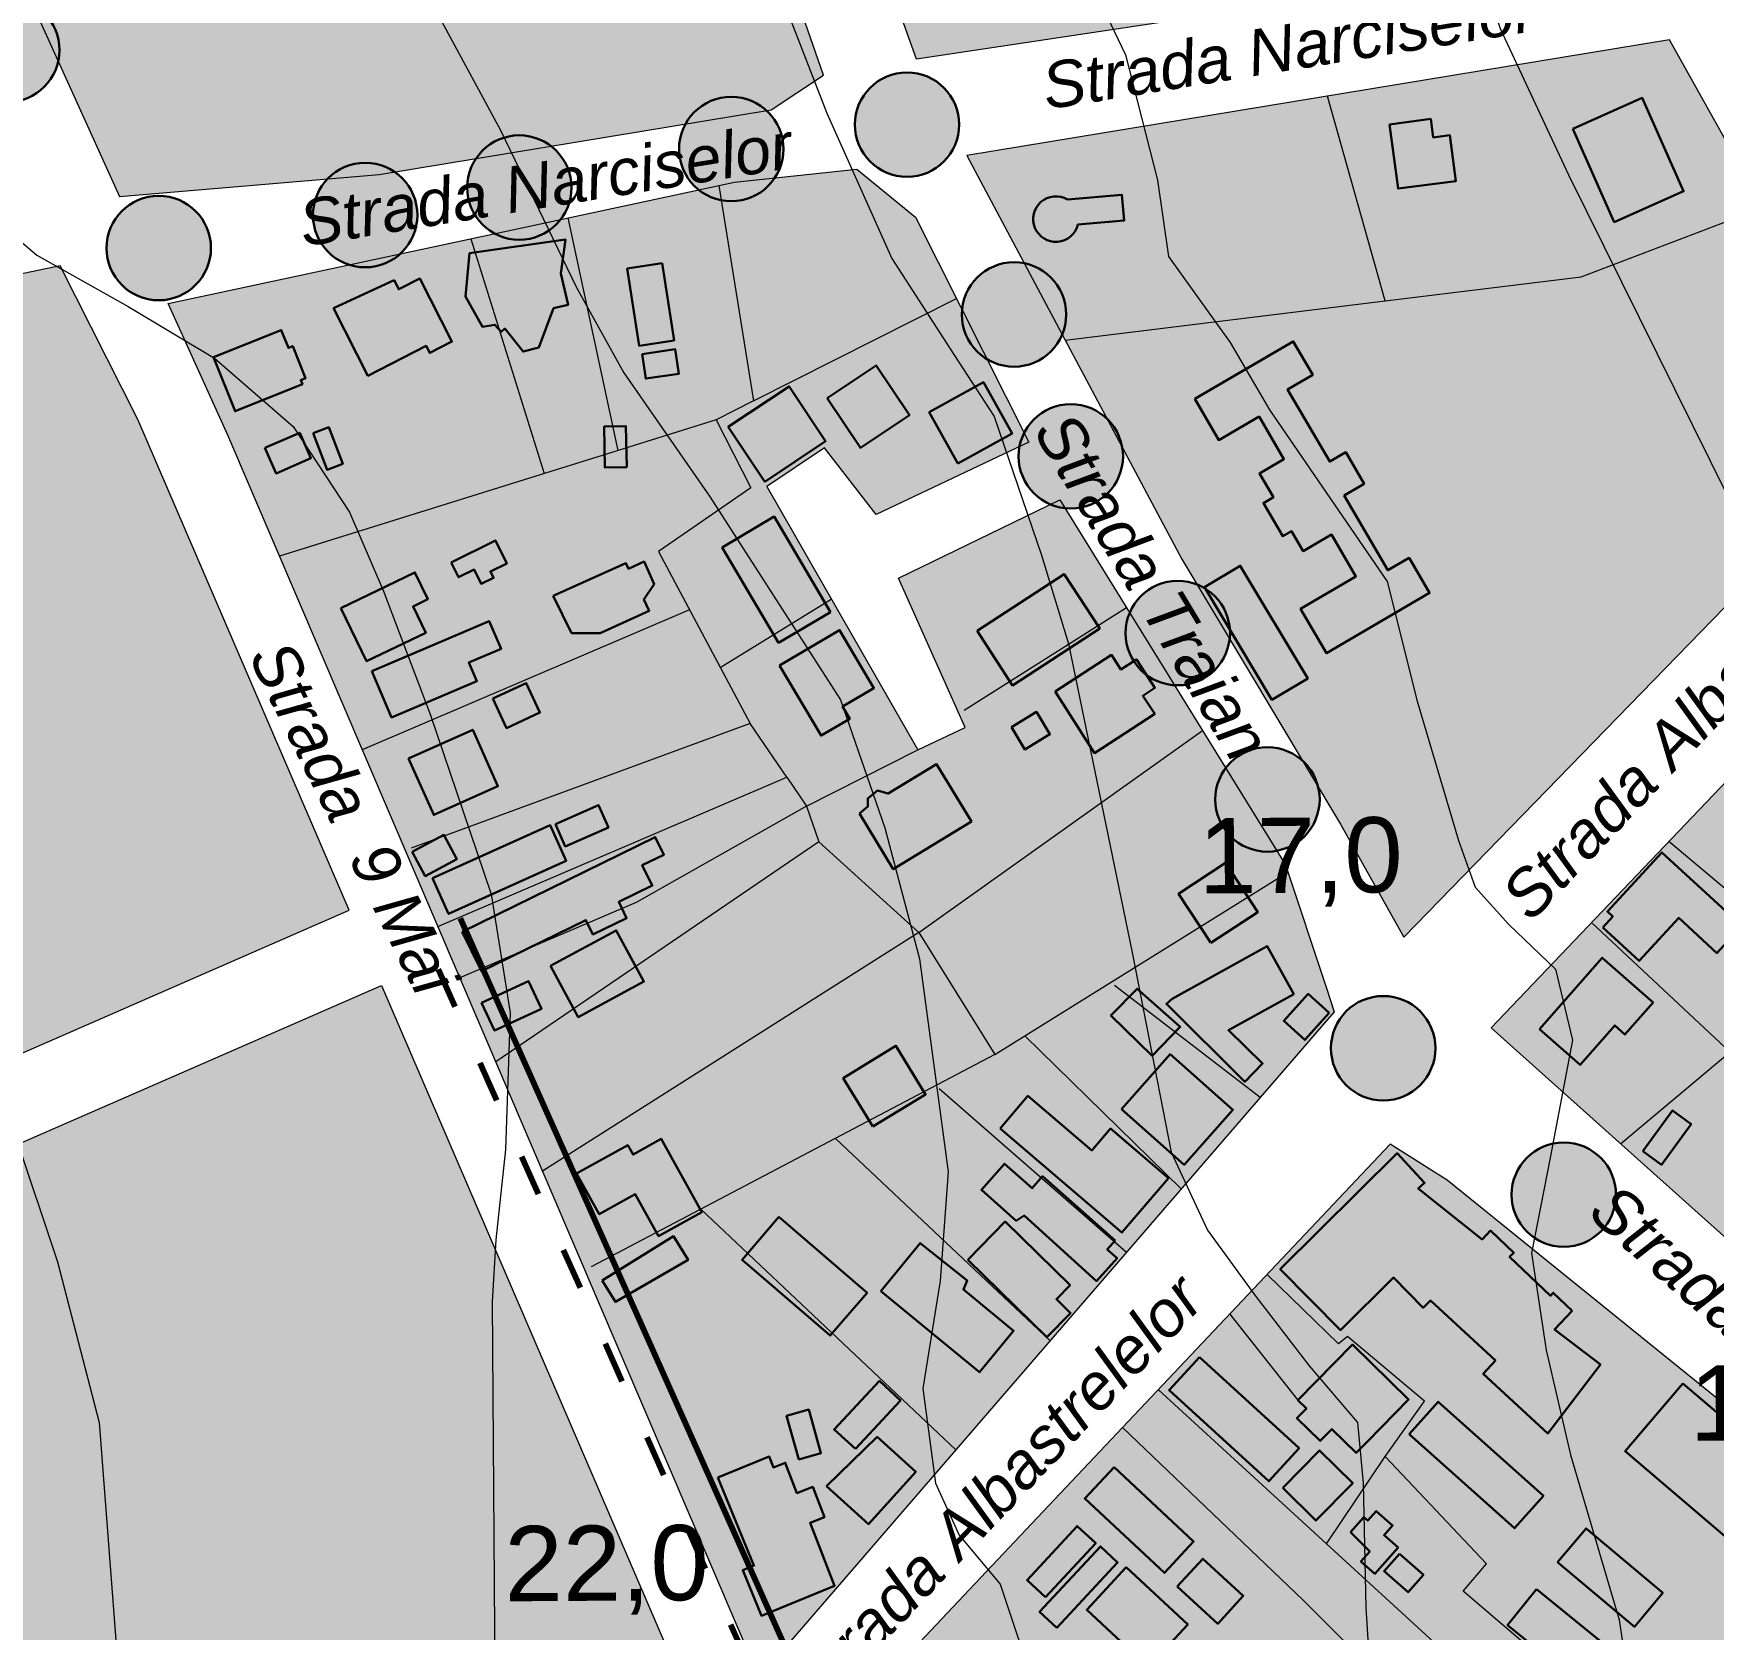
# Model space of a CAD drawing. Header units: metres. Extents: x 783184 to 1587399, y 282652 to 580595.
# Drawn here: x 788431.4 to 788677.1, y 289662.8 to 289896.3 of the extents above; entities that cross this region are included whole.
import ezdxf

# ---------------------------------------------------------------- set-up
doc = ezdxf.new("R2010")
doc.units = ezdxf.units.M
doc.header["$LTSCALE"] = 0.5
doc.linetypes.add('ACAD_ISO03W100', pattern=[30, 12, -18])
doc.layers.get('0').update_dxf_attribs({"linetype": 'CONTINUOUS'})
for name, color, linetype in [('cladiri', 18, 'CONTINUOUS'), ('curbe  de nivelI', 7, 'CONTINUOUS'), ('denumire strazi', 3, 'CONTINUOUS'), ('institutii publice servicii', 20, 'CONTINUOUS'), ('locuinte P+3 P+4', 7, 'CONTINUOUS'), ('locuinte si functiuni complementare', 51, 'CONTINUOUS'), ('strazi', 7, 'CONTINUOUS'), ('UTR-uri', 7, 'CONTINUOUS')]:
    doc.layers.add(name, color=color, linetype=linetype)
doc.layers.add('cote de nivel', color=1, linetype='CONTINUOUS', lineweight=211)
doc.layers.add('Limite proprietati', color=7, linetype='CONTINUOUS', lineweight=5)
doc.styles.add('arial', font='arial.ttf')
doc.styles.add('ARIAL_ITALIC', font='ariali.ttf')

msp = doc.modelspace()

# ---------------------------------------------------------------- hatches: boundary and pattern name
at = {"lineweight": 80}
for points in [[(788435.15737, 289893.89336, 1), (788419.8779, 289893.89336, 1)], [(788566.78761, 289882.97675, 1), (788551.50815, 289882.97675, 1)], [(788541.07252, 289879.40515, 1), (788525.79306, 289879.40515, 1)], [(788510.06315, 289873.77084, 1), (788494.78369, 289873.77084, 1)], [(788487.51086, 289869.74632, 1), (788472.2314, 289869.74632, 1)], [(788457.30695, 289864.91691, 1), (788442.02749, 289864.91691, 1)], [(788582.4429, 289855.19915, 1), (788567.16344, 289855.19915, 1)], [(788590.74981, 289834.44577, 1), (788575.47035, 289834.44577, 1)], [(788606.4051, 289808.58389, 1), (788591.12563, 289808.58389, 1)], [(788619.52564, 289784.2463, 1), (788604.24618, 289784.2463, 1)], [(788636.45894, 289747.84808, 1), (788621.17947, 289747.84808, 1)], [(788662.87974, 289726.4225, 1), (788647.60028, 289726.4225, 1)]]:
    msp.add_hatch(color=1, dxfattribs=at).paths.add_polyline_path(points)
at = {"layer": 'cladiri', "lineweight": 30}
h = msp.add_hatch(color=256, dxfattribs=at)
h.paths.add_polyline_path([(788666.71321, 289886.87897), (788656.55398, 289882.36782), (788662.61279, 289868.72325), (788672.77202, 289873.23441)])
h.paths.add_polyline_path([(788691.20894, 289853.33657), (788683.0183, 289849.52021), (788688.69077, 289837.346), (788677.38471, 289826.2182), (788682.50457, 289821.01632), (788698.71876, 289837.21904)])
h.paths.add_polyline_path([(788635.59806, 289814.45557), (788632.60379, 289819.57834), (788629.51549, 289817.77323), (788623.1089, 289828.73402), (788626.02454, 289830.43821), (788623.33159, 289835.04548), (788620.99436, 289833.67937), (788614.82541, 289844.23359), (788618.50941, 289846.38689), (788615.66021, 289851.26147), (788601.25618, 289842.84231), (788604.76941, 289836.83166), (788610.65677, 289840.27283), (788614.29804, 289834.04312), (788610.72011, 289831.95182), (788612.75887, 289828.46377), (788611.28688, 289827.60339), (788614.11706, 289822.76135), (788615.39872, 289823.51048), (788617.11602, 289820.57241), (788621.24989, 289822.98866), (788624.81854, 289816.88319), (788616.72189, 289812.15069), (788620.52445, 289805.64504)])
h.paths.add_polyline_path([(788607.91332, 289818.44194), (788602.6823, 289815.31109), (788612.54519, 289798.83222), (788617.77621, 289801.96308)])
h.paths.add_polyline_path([(788590.92461, 289868.95699), (788590.59396, 289872.72223), (788582.61395, 289872.02145, 3.01635816), (788584.14996, 289868.36206)])
h.paths.add_polyline_path([(788638.58362, 289881.42868), (788636.13634, 289881.10756), (788635.7819, 289883.80877), (788629.76276, 289883.01897), (788630.99751, 289873.60885), (788639.46392, 289874.71976)])
h = msp.add_hatch(color=256, dxfattribs=at)
h.paths.add_polyline_path([(788595.4211, 289800.56634), (788592.70169, 289804.74452), (788590.43069, 289803.26641), (788589.04379, 289805.39728), (788580.83887, 289800.05701), (788586.59293, 289791.02814), (788595.38451, 289796.75024), (788593.65072, 289799.41406)])
h.paths.add_polyline_path([(788587.34108, 289809.24181), (788582.13372, 289817.2275), (788569.3945, 289808.92042), (788574.60187, 289800.93473)])
h.paths.add_polyline_path([(788578.08444, 289797.04151), (788574.41382, 289794.82989), (788576.38137, 289791.56435), (788580.05199, 289793.77597)])
h.paths.add_polyline_path([(788568.5658, 289781.03302), (788563.45717, 289789.42024), (788556.36804, 289785.10227), (788554.81519, 289785.5408), (788553.43113, 289784.39385), (788553.43113, 289783.21313), (788552.18209, 289782.20112), (788557.1272, 289774.06581)])
h.paths.add_polyline_path([(788549.27775, 289809.03559), (788540.50608, 289803.8617), (788546.57117, 289793.57912), (788550.76628, 289796.05357), (788549.71781, 289797.83111), (788554.29437, 289800.53056)])
h.paths.add_polyline_path([(788539.70824, 289825.6231), (788532.10366, 289821.11929), (788540.36759, 289807.16584), (788547.97217, 289811.66965)])
h.paths.add_polyline_path([(788547.24367, 289836.65412), (788541.89202, 289844.68719), (788532.99546, 289838.76027), (788538.34711, 289830.7272)])
h.paths.add_polyline_path([(788554.63176, 289847.74201), (788547.46317, 289842.9408), (788552.33377, 289835.66859), (788559.50236, 289840.4698)])
h.paths.add_polyline_path([(788570.31608, 289845.30804), (788562.40811, 289840.89872), (788566.60154, 289833.37794), (788574.50952, 289837.78726)])
h.paths.add_polyline_path([(788516.61299, 289765.08284), (788507.00339, 289759.87903), (788511.05103, 289752.40446), (788520.66064, 289757.60827)])
h.paths.add_polyline_path([(788503.78226, 289757.67947), (788496.91058, 289754.51428), (788498.78559, 289750.44362), (788505.65727, 289753.60881)])
h.paths.add_polyline_path([(788512.16492, 289766.60175), (788513.19923, 289764.48869), (788518.12515, 289766.89987), (788516.976, 289769.24751), (788521.87374, 289771.6449), (788520.4206, 289774.6136), (788523.57389, 289776.1571), (788522.31279, 289778.73346), (788494.05013, 289764.89921), (788496.87919, 289759.11957)])
h.paths.add_polyline_path([(788509.28853, 289775.27704), (788506.92981, 289780.50001), (788489.71959, 289772.72775), (788492.07832, 289767.50479)])
h.paths.add_polyline_path([(788493.29043, 289775.5268), (788491.40003, 289779.05112), (788486.77169, 289776.56853), (788488.66209, 289773.04421)])
h.paths.add_polyline_path([(788514.01823, 289783.41121), (788507.70494, 289780.62231), (788509.13924, 289777.37544), (788515.45253, 289780.16434)])
h.paths.add_polyline_path([(788499.30436, 289786.17375), (788495.61364, 289794.44237), (788486.21413, 289790.24688), (788489.90485, 289781.97826)])
h.paths.add_polyline_path([(788503.44656, 289801.26791), (788498.55879, 289799.01361), (788500.55193, 289794.6921), (788505.43969, 289796.9464)])
h.paths.add_polyline_path([(788499.75056, 289806.28194), (788498.0339, 289810.3252), (788480.84987, 289803.02933), (788483.72613, 289796.25483), (788496.21683, 289801.55804), (788495.05722, 289804.28928)])
h.paths.add_polyline_path([(788486.87641, 289812.49066), (788489.03902, 289813.53057), (788487.15269, 289817.4534), (788476.32954, 289812.24899), (788480.07199, 289804.46616), (788488.73253, 289808.63066)])
h.paths.add_polyline_path([(788498.94306, 289822.11135), (788492.46967, 289818.92746), (788493.54046, 289816.75036), (788495.82308, 289817.87305), (788496.85417, 289815.77668), (788498.65138, 289816.66062), (788498.18603, 289817.60675), (788500.57959, 289818.78401)])
h.paths.add_polyline_path([(788520.65842, 289813.47633), (788522.17186, 289815.74988), (788520.6905, 289819.03894), (788518.38017, 289817.99838), (788518.01416, 289818.81103), (788507.38722, 289814.02476), (788510.08136, 289808.58478), (788514.27026, 289808.58478), (788521.40682, 289811.83105)])
h.paths.add_polyline_path([(788518.02824, 289838.87002), (788514.8443, 289838.81101), (788514.95583, 289832.79222), (788518.13977, 289832.85122)])
h.paths.add_polyline_path([(788525.24392, 289850.1154), (788520.40411, 289849.40545), (788520.93051, 289845.81695), (788525.77032, 289846.5269)])
h.paths.add_polyline_path([(788523.33332, 289862.69963), (788518.21131, 289861.91612), (788519.93855, 289850.62473), (788525.06056, 289851.40825)])
h.paths.add_polyline_path([(788509.20603, 289866.1601), (788495.11674, 289864.14873), (788494.52761, 289857.82033), (788497.0313, 289853.40516), (788498.84769, 289853.69951), (788499.78045, 289852.6693), (788500.29942, 289853.13918), (788502.97138, 289849.77491), (788505.27868, 289850.36361), (788507.43875, 289856.10331), (788509.54965, 289856.5939), (788508.48505, 289861.17465)])
h.paths.add_polyline_path([(788487.84599, 289860.45732), (788484.78011, 289858.89102), (788484.10949, 289860.20368), (788475.23454, 289856.1058), (788480.27504, 289846.23957), (788488.80214, 289850.59592), (788489.31688, 289849.58837), (788492.55389, 289851.24211)])
h.paths.add_polyline_path([(788474.53771, 289838.69289), (788472.2565, 289837.81907), (788474.29855, 289832.48802), (788476.57976, 289833.36183)])
h.paths.add_polyline_path([(788470.29998, 289837.9073), (788465.20751, 289835.67442), (788466.83992, 289831.95143), (788471.93238, 289834.18431)])
h.paths.add_polyline_path([(788471.1594, 289845.89481), (788469.28392, 289850.56492), (788468.64448, 289850.30812), (788467.59537, 289852.92049), (788457.66888, 289848.93409), (788460.83865, 289841.04111), (788470.69628, 289844.99986), (788470.4511, 289845.61037)])
h = msp.add_hatch(color=256, dxfattribs=at)
h.paths.add_polyline_path([(788737.97894, 289697.36797), (788726.75493, 289706.82632), (788715.76226, 289693.78157), (788720.77157, 289689.56028), (788722.29257, 289691.36522), (788726.04101, 289688.20645), (788729.8244, 289692.69612), (788732.29067, 289690.61783)])
h.paths.add_polyline_path([(788714.4517, 289705.26397), (788710.22298, 289708.80944), (788704.0566, 289701.45475), (788711.091, 289695.55692), (788715.47016, 289700.77998), (788712.66448, 289703.13234)])
h.paths.add_polyline_path([(788698.85085, 289707.95364), (788694.3061, 289712.02253), (788692.22858, 289709.70204), (788696.77332, 289705.63315)])
h.paths.add_polyline_path([(788698.7301, 289743.12951), (788691.53555, 289749.63093), (788679.5256, 289736.34058), (788686.72014, 289729.83916)])
h.paths.add_polyline_path([(788673.87508, 289736.7618), (788671.14289, 289738.757), (788666.79022, 289732.79655), (788669.52241, 289730.80135)])
h.paths.add_polyline_path([(788668.31074, 289754.54455), (788660.86337, 289761.08259), (788651.68637, 289750.62924), (788657.6251, 289745.41562), (788662.68653, 289751.181), (788664.19516, 289749.85657)])
h.paths.add_polyline_path([(788669.59935, 289776.50034), (788661.62898, 289767.8426), (788662.40566, 289767.12759), (788660.92963, 289765.52427), (788666.26509, 289760.61241), (788672.06343, 289766.9108), (788677.63788, 289761.77891), (788681.28594, 289765.74158)])
h.paths.add_polyline_path([(788685.14456, 289792.60785), (788677.31433, 289784.40373), (788690.91387, 289771.42397), (788698.7441, 289779.62809)])
h.paths.add_polyline_path([(788697.57955, 289800.16997), (788694.40646, 289802.73111), (788691.43067, 289799.04428), (788694.60375, 289796.48315)])
h.paths.add_polyline_path([(788704.72213, 289788.34348), (788703.03408, 289786.61405), (788706.53274, 289783.19911), (788708.22079, 289784.92853)])
h.paths.add_polyline_path([(788716.1226, 289794.69571), (788713.67255, 289796.8174), (788708.23199, 289790.53484), (788710.68204, 289788.41314)])
h.paths.add_polyline_path([(788725.82353, 289807.17214), (788712.15579, 289819.46447), (788702.42602, 289808.64601), (788716.09377, 289796.35369)])
h.paths.add_polyline_path([(788702.60822, 289763.22109), (788697.51934, 289757.84789), (788701.90351, 289753.6957), (788706.99239, 289759.06891)])
h.paths.add_polyline_path([(788709.68603, 289761.9467), (788708.04066, 289760.07385), (788709.92963, 289758.41433), (788711.57499, 289760.28718)])
h.paths.add_polyline_path([(788724.45093, 289755.05226), (788718.93289, 289760.17657), (788706.80039, 289747.11185), (788712.31844, 289741.98754)])
h.paths.add_polyline_path([(788754.45951, 289788.23421), (788749.50851, 289792.83194), (788719.76972, 289761.01276), (788724.82276, 289756.32027)])
h.paths.add_polyline_path([(788751.87655, 289744.67373), (788749.23743, 289746.75868), (788762.97162, 289764.14337), (788767.44854, 289760.60653), (788766.22718, 289759.06054), (788774.47942, 289752.54113), (788770.7221, 289747.78513), (788779.97022, 289740.47898), (788791.69963, 289755.32602), (788778.38215, 289765.84705), (788779.02154, 289766.65639), (788774.91702, 289769.89904), (788775.93265, 289771.18462), (788761.68409, 289782.44122), (788750.72084, 289768.56398), (788750.02999, 289769.10977), (788746.70142, 289764.89648), (788748.13971, 289763.76021), (788740.71484, 289754.36183), (788739.82699, 289755.06324), (788737.32877, 289751.901), (788739.13676, 289750.47266), (788732.97047, 289742.6674), (788743.63531, 289734.242)])
h = msp.add_hatch(color=256, dxfattribs=at)
h.paths.add_polyline_path([(788544.96971, 289678.41749), (788547.06793, 289679.231), (788545.35206, 289683.65664), (788543.05186, 289682.76483), (788541.33305, 289687.19806), (788539.59005, 289686.52228), (788538.96832, 289688.12587), (788531.4657, 289685.04462), (788536.75863, 289672.15672), (788535.10492, 289671.47756), (788537.84265, 289664.81138), (788548.5414, 289669.20525)])
h.paths.add_polyline_path([(788560.43216, 289685.8868), (788554.782, 289690.98525), (788547.35526, 289683.78604), (788553.5183, 289678.22479)])
h.paths.add_polyline_path([(788544.7705, 289694.99017), (788541.52666, 289694.08428), (788543.31583, 289687.67757), (788546.55967, 289688.58346)])
h.paths.add_polyline_path([(788558.19405, 289696.30051), (788555.11985, 289699.16711), (788548.48004, 289692.04644), (788551.60556, 289689.23487)])
h.paths.add_polyline_path([(788553.30838, 289712.06029), (788540.41143, 289723.16028), (788535.0232, 289716.89976), (788547.92015, 289705.79977)])
h.paths.add_polyline_path([(788567.39111, 289712.56915), (788567.95358, 289713.84447), (788561.08241, 289719.33401), (788555.30786, 289712.31271), (788569.74187, 289700.4417), (788574.74306, 289706.52267)])
h.paths.add_polyline_path([(788573.48726, 289722.47928), (788568.02876, 289716.88925), (788579.62552, 289705.56534), (788583.08109, 289709.10417), (788581.00903, 289711.12748), (788583.01197, 289713.17867)])
h.paths.add_polyline_path([(788578.98887, 289729.10877), (788577.45266, 289727.37125), (788573.41345, 289730.94247), (788570.0311, 289727.11689), (788575.1414, 289722.59866), (788576.30947, 289723.35992), (788586.86953, 289713.79159), (788589.88138, 289717.11562), (788588.43705, 289718.4243), (788589.58837, 289719.73733)])
h.paths.add_polyline_path([(788588.9191, 289736.10396), (788586.17603, 289732.89391), (788576.83313, 289740.87765), (788572.75511, 289736.10537), (788590.58613, 289720.86832), (788597.40722, 289728.85065)])
h.paths.add_polyline_path([(788557.52984, 289748.20369), (788549.81391, 289743.48887), (788554.16144, 289736.37403), (788561.87737, 289741.08884)])
h.paths.add_polyline_path([(788606.82326, 289738.85681), (788597.64368, 289746.97156), (788590.52349, 289738.91704), (788599.70307, 289730.80229)])
h.paths.add_polyline_path([(788599.12996, 289750.96065), (788592.80043, 289756.54648), (788588.99099, 289752.63828), (788595.02875, 289746.7531)])
h.paths.add_polyline_path([(788611.8553, 289762.77662), (788597.94866, 289755.06159), (788597.10731, 289754.31976), (788608.55343, 289742.93532), (788611.16244, 289745.61564), (788606.17748, 289750.46798), (788615.74054, 289755.77332)])
h.paths.add_polyline_path([(788617.82554, 289755.78838), (788614.2565, 289751.84069), (788617.33197, 289749.06021), (788620.90102, 289753.0079)])
h.paths.add_polyline_path([(788605.75017, 289774.95417), (788598.8775, 289770.45736), (788603.59192, 289763.25212), (788610.46459, 289767.74893)])
h.paths.add_polyline_path([(788523.19336, 289734.57588), (788519.07022, 289732.28684), (788518.29272, 289733.68731), (788510.81404, 289729.53538), (788514.12821, 289723.56572), (788519.39658, 289726.49055), (788522.80304, 289720.35465), (788529.1365, 289723.87079)])
h.paths.add_polyline_path([(788527.11953, 289716.8748), (788524.97394, 289720.32987), (788514.53718, 289713.84867), (788516.47887, 289710.72195)])
msp.add_hatch(color=256, dxfattribs=at).paths.add_polyline_path([(788633.95615, 289727.33872), (788634.88311, 289728.13272), (788632.50897, 289730.71061), (788630.88094, 289732.47838), (788613.75353, 289715.50749), (788622.57999, 289706.59962), (788630.33495, 289714.28371), (788634.6883, 289709.89021), (788635.74102, 289710.93331), (788645.24456, 289702.15533), (788643.4571, 289700.22012), (788652.90517, 289691.49337), (788660.60782, 289701.58193), (788653.89197, 289706.70951), (788656.47197, 289709.42045), (788653.69097, 289712.06713), (788653.27978, 289711.63508), (788647.32179, 289717.30528), (788647.91346, 289717.92699), (788644.51341, 289721.16281), (788643.29874, 289719.8865)])
h = msp.add_hatch(color=256, dxfattribs=at)
h.paths.add_polyline_path([(788672.65481, 289698.81522), (788664.20508, 289688.89522), (788693.45138, 289663.98361), (788701.9011, 289673.90361)])
h.paths.add_polyline_path([(788697.13145, 289654.19262), (788687.29842, 289662.59642), (788673.47984, 289646.42773), (788683.31287, 289638.02393)])
h.paths.add_polyline_path([(788658.49409, 289677.59645), (788654.33596, 289672.65174), (788665.5673, 289663.20701), (788669.72544, 289668.15172)])
h.paths.add_polyline_path([(788651.27045, 289668.68215), (788647.02909, 289663.45631), (788656.96212, 289655.39453), (788661.20348, 289660.62037)])
h.paths.add_polyline_path([(788656.21174, 289653.86864), (788655.42719, 289652.58414), (788653.27221, 289654.64533), (788650.31243, 289651.55088), (788657.75058, 289644.43643), (788661.75809, 289649.03157)])
h.paths.add_polyline_path([(788640.77855, 289659.91023), (788637.52186, 289656.63963), (788644.60341, 289649.58821), (788641.84994, 289646.82298), (788648.9368, 289639.76628), (788654.94695, 289645.80211)])
h.paths.add_polyline_path([(788636.74207, 289657.27898), (788634.12293, 289660.46449), (788630.1396, 289657.18939), (788632.75874, 289654.00388)])
h.paths.add_polyline_path([(788634.69107, 289670.7928), (788631.19848, 289673.88181), (788628.95983, 289671.35068), (788632.45242, 289668.26168)])
h.paths.add_polyline_path([(788631.00515, 289674.78576), (788628.94767, 289676.60843), (788630.18577, 289678.00603), (788627.79812, 289680.12118), (788626.56966, 289678.73445), (788625.98502, 289679.25237), (788624.02425, 289677.03898), (788626.84648, 289674.22171), (788625.55882, 289672.76817), (788627.60895, 289670.95202)])
h.paths.add_polyline_path([(788632.53499, 289696.44741), (788624.35005, 289704.49555), (788616.34286, 289696.35226), (788617.58803, 289695.12791), (788616.2043, 289693.72066), (788619.59768, 289690.384), (788621.31195, 289692.1274), (788624.85834, 289688.64028), (788626.51983, 289690.33001)])
h.paths.add_polyline_path([(788636.87207, 289696.1338), (788632.62844, 289691.39069), (788648.0133, 289677.62599), (788652.25693, 289682.3691)])
h.paths.add_polyline_path([(788619.49325, 289689.00015), (788614.11682, 289683.52111), (788618.97795, 289678.75102), (788624.35438, 289684.23006)])
h.paths.add_polyline_path([(788601.92672, 289702.67116), (788597.50138, 289697.83692), (788612.08693, 289684.48508), (788616.51227, 289689.31932)])
h.paths.add_polyline_path([(788589.43898, 289686.56965), (788585.15267, 289681.98955), (788596.8015, 289671.08793), (788601.08781, 289675.66803)])
h.paths.add_polyline_path([(788602.42932, 289673.16633), (788598.6841, 289669.07779), (788604.60094, 289663.6578), (788608.34616, 289667.74633)])
h.paths.add_polyline_path([(788601.15334, 289661.72372), (788594.0307, 289654.22101), (788603.14566, 289645.5678), (788608.53841, 289651.24831), (788611.27145, 289648.65373), (788613.84093, 289651.36032), (788610.62166, 289654.41651), (788609.78206, 289653.53211)])
h.paths.add_polyline_path([(788600.22492, 289663.5346), (788591.22637, 289671.91097), (788585.43734, 289665.69194), (788593.3907, 289658.28848), (788595.96962, 289661.05895), (788597.0148, 289660.08604)])
h.paths.add_polyline_path([(788589.96243, 289672.60909), (788587.44223, 289674.95503), (788578.53651, 289665.38782), (788581.0567, 289663.04188)])
h.paths.add_polyline_path([(788586.75366, 289675.44581), (788584.06753, 289677.94622), (788576.70649, 289670.03843), (788579.39263, 289667.53802)])
at = {"layer": 'institutii publice servicii', "lineweight": 30}
h = msp.add_hatch(color=256, dxfattribs=at)
h.paths.add_polyline_path([(788606.03161, 290078.79306), (788571.11005, 290073.31148), (788586.53944, 290014.22419), (788625.17614, 290025.57402)])
h.paths.add_polyline_path([(788625.17614, 290025.57402), (788586.53944, 290014.22419), (788599.88794, 289968.78368), (788641.23597, 289980.92999)])
h.paths.add_polyline_path([(788582.68327, 289981.23331), (788533.6251, 289967.65316), (788560.54372, 289892.53531), (788610.88822, 289900.14584), (788596.73169, 289958.14091), (788590.31707, 289956.57511)])
for points in [[(788512.84735, 289988.14327), (788454.95808, 289969.82012), (788450.76166, 289980.3039), (788400.92104, 289967.23729), (788443.92862, 289872.44095), (788481.91446, 289875.68958), (788539.28871, 289885.12178), (788546.91443, 289890.20065)], [(788620.69309, 289887.15568), (788567.88738, 289878.47454), (788582.28965, 289851.44117), (788629.10694, 289857.17636)], [(788684.40982, 289870.86357), (788657.80011, 289860.69132), (788629.10694, 289857.17636), (788582.28965, 289851.44117), (788599.36052, 289819.39877), (788622.57714, 289780.60857), (788631.8389, 289764.10611), (788703.12597, 289837.39182)]]:
    msp.add_hatch(color=256, dxfattribs=at).paths.add_polyline_path(points)
at = {"layer": 'locuinte P+3 P+4', "lineweight": 30, "true_color": 0xe47521}
msp.add_hatch(color=32, dxfattribs=at).paths.add_polyline_path([(788638.18407, 289728.55894), (788629.83753, 289733.80027), (788611.84892, 289714.7563), (788622.26326, 289704.59076), (788623.61557, 289705.65934), (788634.86338, 289696.22988), (788629.08646, 289688.1324), (788643.92792, 289672.40809), (788640.50692, 289668.39498), (788663.35236, 289648.92024), (788651.38517, 289638.69588), (788670.95599, 289621.50358), (788706.42792, 289663.17346), (788709.28961, 289671.03543)])
at = {"layer": 'locuinte si functiuni complementare', "lineweight": 30}
for points in [[(788670.70274, 289895.37716), (788620.69309, 289887.15568), (788629.10694, 289857.17636), (788657.80011, 289860.69132), (788684.40982, 289870.86357)], [(788538.62047, 289830.03976), (788547.06943, 289835.66694), (788554.65187, 289825.92759), (788576.96578, 289836.53265), (788560.37178, 289869.44092), (788551.79388, 289876.45244), (788533.90663, 289874.5404), (788502.11235, 289867.73393), (788451.02585, 289856.79741), (788459.77195, 289837.51947), (788537.50278, 289655.76157), (788621.65161, 289753.15067), (788620.50017, 289756.62606), (788614.522, 289774.66998), (788581.51519, 289828.09189), (788557.90142, 289816.62108), (788567.65024, 289794.76161), (788560.71774, 289791.51515)]]:
    msp.add_hatch(color=256, dxfattribs=at).paths.add_polyline_path(points)
h = msp.add_hatch(color=256, dxfattribs=at)
h.paths.add_polyline_path([(788350.5648, 289844.62214), (788332.19139, 289840.78102), (788360.73054, 289775.27702), (788379.26507, 289778.92557)])
h.paths.add_polyline_path([(788446.60927, 289839.84427), (788435.23996, 289862.32423), (788350.5648, 289844.62214), (788398.99473, 289733.76326), (788477.52522, 289768.07017)])
h.paths.add_polyline_path([(788482.27249, 289757.04896), (788399.90987, 289721.06793), (788398.04916, 289719.37578, -0.444968825), (788382.68349, 289692.57501), (788382.30854, 289690.62468), (788382.78804, 289688.24431), (788425.6934, 289590.03149), (788533.85954, 289637.28507)])
h.paths.add_polyline_path([(788506.15669, 289598.91616), (788496.52078, 289620.97322), (788425.6934, 289590.03149), (788435.32928, 289567.97442)])
h.paths.add_polyline_path([(788533.85954, 289637.28507), (788496.52078, 289620.97322), (788506.15669, 289598.91616), (788543.38178, 289615.17835)])
h = msp.add_hatch(color=256, dxfattribs=at)
h.paths.add_polyline_path([(788760.5756, 289788.77264), (788736.69486, 289811.47778), (788702.03302, 289777.60178), (788685.90106, 289794.10795), (788670.62958, 289778.10726), (788693.4303, 289758.94242), (788663.55665, 289733.84674), (788683.01729, 289716.4237), (788695.84336, 289731.15354), (788710.06621, 289720.12418), (788722.35457, 289708.75379), (788742.24087, 289728.01998), (788720.49298, 289747.95726)])
h.paths.add_polyline_path([(788736.69486, 289811.47778), (788718.75693, 289828.53267), (788685.90106, 289794.10795), (788702.03302, 289777.60178)])
h.paths.add_polyline_path([(788659.29473, 289766.23117), (788644.59165, 289750.82603), (788663.55665, 289733.84674), (788679.55943, 289747.29005)])
h.paths.add_polyline_path([(788722.35457, 289708.75379), (788710.06621, 289720.12418), (788697.28849, 289703.64674), (788709.7941, 289692.45051)])
h.paths.add_polyline_path([(788762.06152, 289720.88704), (788750.56929, 289728.35944), (788742.24087, 289728.01998), (788722.35457, 289708.75379), (788709.7941, 289692.45051), (788725.12859, 289678.72159)])
h.paths.add_polyline_path([(788773.97032, 289706.43089), (788771.54915, 289707.60938), (788769.55908, 289716.01203), (788762.06152, 289720.88704), (788725.12859, 289678.72159), (788740.01112, 289665.39732)])
h.paths.add_polyline_path([(788778.53305, 289688.52938), (788767.36153, 289698.44535), (788740.01112, 289665.39732), (788775.11788, 289633.96636), (788779.25291, 289636.82631), (788784.94837, 289651.50497), (788765.62224, 289663.86528)])
h.paths.add_polyline_path([(788793.9906, 289674.80909), (788778.53305, 289688.52938), (788765.62224, 289663.86528), (788784.94837, 289651.50497)])
h.paths.add_polyline_path([(788801.13064, 289693.21077), (788773.97032, 289706.43089), (788767.36153, 289698.44535), (788793.9906, 289674.80909)])
h = msp.add_hatch(color=256, dxfattribs=at)
h.paths.add_polyline_path([(788710.06621, 289720.12418), (788695.84336, 289731.15354), (788683.01729, 289716.4237), (788697.28849, 289703.64674)])
h.paths.add_polyline_path([(788670.62958, 289778.10726), (788659.29473, 289766.23117), (788679.55943, 289747.29005), (788693.4303, 289758.94242)])
h = msp.add_hatch(color=256, dxfattribs=at)
h.paths.add_polyline_path([(788640.50692, 289668.39498), (788643.92792, 289672.40809), (788629.08646, 289688.1324), (788620.52102, 289675.34679), (788595.91918, 289697.89201), (788590.69316, 289692.35939), (788617.1092, 289667.11636), (788643.04428, 289641.19942), (788651.38517, 289638.69588), (788663.35236, 289648.92024)])
h.paths.add_polyline_path([(788634.86338, 289696.22988), (788623.61557, 289705.65934), (788622.26326, 289704.59076), (788611.84892, 289714.7563), (788595.91918, 289697.89201), (788620.52102, 289675.34679), (788629.08646, 289688.1324)])
h.paths.add_polyline_path([(788617.1092, 289667.11636), (788590.69316, 289692.35939), (788569.06884, 289669.46641), (788555.42341, 289655.02043), (788572.46258, 289637.60906), (788578.32869, 289642.42428), (788580.49357, 289639.56308), (788588.734, 289649.40286), (788607.72897, 289632.51471), (788611.56992, 289634.53849), (788628.90735, 289620.5094), (788627.30027, 289616.76224), (788651.17807, 289598.2699), (788670.95599, 289621.50358), (788651.38517, 289638.69588), (788643.04428, 289641.19942)])
h.paths.add_polyline_path([(788572.46258, 289637.60906), (788568.75527, 289641.39735), (788563.57396, 289636.32679), (788566.77558, 289628.28516), (788555.10891, 289614.59318), (788557.6687, 289608.60762), (788589.44918, 289624.7285), (788587.07953, 289627.82841)])
h.paths.add_polyline_path([(788628.90735, 289620.5094), (788611.56992, 289634.53849), (788607.72897, 289632.51471), (788598.52306, 289640.69955), (788587.07953, 289627.82841), (788589.44918, 289624.7285), (788587.76805, 289622.55651), (788588.32818, 289620.01629), (788582.94261, 289614.63448), (788586.30322, 289609.94153), (788590.37774, 289609.77361), (788595.12061, 289599.51556), (788609.14793, 289584.70578), (788619.23468, 289594.2596), (788636.09785, 289580.55473), (788640.18159, 289585.35202), (788614.8398, 289605.06112), (788627.30027, 289616.76224)])
h.paths.add_polyline_path([(788595.12061, 289599.51556), (788590.37774, 289609.77361), (788563.22017, 289595.62662), (788575.17626, 289567.66972), (788607.19277, 289561.40684), (788602.26948, 289578.55176), (788606.49853, 289587.50297)])
h.paths.add_polyline_path([(788619.23468, 289594.2596), (788609.14793, 289584.70578), (788606.49853, 289587.50297), (788602.26948, 289578.55176), (788607.19277, 289561.40684), (788613.11059, 289560.24923), (788618.81256, 289560.24923), (788636.09785, 289580.55473)])

# ---------------------------------------------------------------- linework, layer by layer
at = {"color": 1, "linetype": 'ByBlock', "lineweight": 30}
for centre in [(788427.51764, 289893.89336), (788559.14788, 289882.97675), (788533.43279, 289879.40515), (788502.42342, 289873.77084), (788479.87113, 289869.74632), (788449.66722, 289864.91691), (788574.80317, 289855.19915), (788583.11008, 289834.44577), (788598.76536, 289808.58389), (788611.88591, 289784.2463), (788628.8192, 289747.84808), (788655.24001, 289726.4225)]:
    msp.add_circle(centre, 7.63973, dxfattribs=at)
at = {"layer": 'cladiri', "lineweight": 30}
for points in [[(788656.55398, 289882.36782), (788662.61279, 289868.72325), (788672.77202, 289873.23441), (788666.71321, 289886.87897), (788656.55398, 289882.36782)], [(788629.76276, 289883.01897), (788630.99751, 289873.60885), (788639.46392, 289874.71976), (788638.58362, 289881.42868), (788636.13634, 289881.10756), (788635.7819, 289883.80877), (788629.76276, 289883.01897)], [(788582.61395, 289872.02145), (788590.59396, 289872.72223), (788590.92461, 289868.95699), (788584.14996, 289868.36206)], [(788494.52761, 289857.82033), (788497.0313, 289853.40516), (788498.84769, 289853.69951), (788499.78045, 289852.6693), (788500.29942, 289853.13918), (788502.97138, 289849.77491), (788505.27868, 289850.36361), (788507.43875, 289856.10331), (788509.54965, 289856.5939), (788508.48505, 289861.17465), (788509.20603, 289866.1601), (788495.11674, 289864.14873), (788494.52761, 289857.82033)], [(788523.33332, 289862.69963), (788525.06056, 289851.40825), (788519.93855, 289850.62473), (788518.21131, 289861.91612), (788523.33332, 289862.69963)], [(788475.23454, 289856.1058), (788480.27504, 289846.23957), (788488.80214, 289850.59592), (788489.31688, 289849.58837), (788492.55389, 289851.24211), (788487.84599, 289860.45732), (788484.78011, 289858.89102), (788484.10949, 289860.20368), (788475.23454, 289856.1058)], [(788457.66888, 289848.93409), (788460.83865, 289841.04111), (788470.69628, 289844.99986), (788470.4511, 289845.61037), (788471.1594, 289845.89481), (788469.28392, 289850.56492), (788468.64448, 289850.30812), (788467.59537, 289852.92049), (788457.66888, 289848.93409)], [(788520.40411, 289849.40545), (788525.24392, 289850.1154), (788525.77032, 289846.5269), (788520.93051, 289845.81695), (788520.40411, 289849.40545)], [(788601.25618, 289842.84231), (788615.66021, 289851.26147), (788618.50941, 289846.38689), (788614.82541, 289844.23359), (788620.99436, 289833.67937), (788623.33159, 289835.04548), (788626.02454, 289830.43821), (788623.1089, 289828.73402), (788629.51549, 289817.77323), (788632.60379, 289819.57834), (788635.59806, 289814.45557), (788620.52445, 289805.64504), (788616.72189, 289812.15069), (788624.81854, 289816.88319), (788621.24989, 289822.98866), (788617.11602, 289820.57241), (788615.39872, 289823.51048), (788614.11706, 289822.76135), (788611.28688, 289827.60339), (788612.75887, 289828.46377), (788610.72011, 289831.95182), (788614.29804, 289834.04312), (788610.65677, 289840.27283), (788604.76941, 289836.83166), (788601.25618, 289842.84231)], [(788547.46317, 289842.9408), (788552.33377, 289835.66859), (788559.50236, 289840.4698), (788554.63176, 289847.74201), (788547.46317, 289842.9408)], [(788538.34711, 289830.7272), (788547.24367, 289836.65412), (788541.89202, 289844.68719), (788532.99546, 289838.76027), (788538.34711, 289830.7272)], [(788566.60186, 289833.37811), (788574.50952, 289837.78726), (788570.31608, 289845.30804), (788562.40811, 289840.89872), (788566.60154, 289833.37794)], [(788465.20751, 289835.67442), (788470.29998, 289837.9073), (788471.93238, 289834.18431), (788466.83992, 289831.95143), (788465.20751, 289835.67442)], [(788472.2565, 289837.81907), (788474.29855, 289832.48802), (788476.57976, 289833.36183), (788474.53771, 289838.69289), (788472.2565, 289837.81907)], [(788518.13977, 289832.85122), (788518.02824, 289838.87002), (788514.8443, 289838.81101), (788514.95583, 289832.79222), (788518.13977, 289832.85122)], [(788547.97217, 289811.66965), (788539.70824, 289825.6231), (788532.10366, 289821.11929), (788540.36759, 289807.16584), (788547.97217, 289811.66965)], [(788492.46967, 289818.92746), (788498.94306, 289822.11135), (788500.57959, 289818.78401), (788498.18603, 289817.60675), (788498.65138, 289816.66062), (788496.85417, 289815.77668), (788495.82308, 289817.87305), (788493.54046, 289816.75036), (788492.46967, 289818.92746)], [(788476.32954, 289812.24899), (788480.07199, 289804.46616), (788488.73253, 289808.63066), (788486.87641, 289812.49066), (788489.03902, 289813.53057), (788487.15269, 289817.4534), (788476.32954, 289812.24899)], [(788507.38722, 289814.02476), (788518.01416, 289818.81103), (788518.38017, 289817.99838), (788520.6905, 289819.03894), (788522.17186, 289815.74988), (788520.65842, 289813.47633), (788521.40682, 289811.83105), (788514.27026, 289808.58478), (788510.08136, 289808.58478), (788507.38722, 289814.02476)], [(788569.3945, 289808.92042), (788582.13372, 289817.2275), (788587.34108, 289809.24181), (788574.60187, 289800.93473), (788569.3945, 289808.92042)], [(788602.6823, 289815.31109), (788612.54519, 289798.83222), (788617.77621, 289801.96308), (788607.91332, 289818.44194), (788602.6823, 289815.31109)], [(788480.84987, 289803.02933), (788498.0339, 289810.3252), (788499.75056, 289806.28194), (788495.05722, 289804.28928), (788496.21683, 289801.55804), (788483.72613, 289796.25483), (788480.84987, 289803.02933)], [(788540.50608, 289803.8617), (788546.57117, 289793.57912), (788550.76628, 289796.05357), (788549.71781, 289797.83111), (788554.29437, 289800.53056), (788549.27775, 289809.03559), (788540.50608, 289803.8617)], [(788580.83887, 289800.05701), (788589.04379, 289805.39728), (788590.43069, 289803.26641), (788592.70169, 289804.74452), (788595.4211, 289800.56634), (788593.65072, 289799.41406), (788595.38451, 289796.75024), (788586.59293, 289791.02814), (788580.83887, 289800.05701)], [(788498.55879, 289799.01361), (788503.44656, 289801.26791), (788505.43969, 289796.9464), (788500.55193, 289794.6921), (788498.55879, 289799.01361)], [(788574.41382, 289794.82989), (788578.08444, 289797.04151), (788580.05199, 289793.77597), (788576.38137, 289791.56435), (788574.41382, 289794.82989)], [(788486.21413, 289790.24688), (788495.61364, 289794.44237), (788499.30436, 289786.17375), (788489.90485, 289781.97826), (788486.21413, 289790.24688)], [(788552.18209, 289782.20112), (788553.43113, 289783.21313), (788553.43113, 289784.39385), (788554.81519, 289785.5408), (788556.36804, 289785.10227), (788563.45717, 289789.42024), (788568.5658, 289781.03302), (788557.1272, 289774.06581), (788552.18209, 289782.20112)], [(788507.70494, 289780.62231), (788514.01823, 289783.41121), (788515.45253, 289780.16434), (788509.13924, 289777.37544), (788507.70494, 289780.62231)], [(788489.71959, 289772.72775), (788506.92981, 289780.50001), (788509.28853, 289775.27704), (788492.07832, 289767.50479), (788489.71959, 289772.72775)], [(788486.77169, 289776.56853), (788491.40003, 289779.05112), (788493.29043, 289775.5268), (788488.66209, 289773.04421), (788486.77169, 289776.56853)], [(788494.05013, 289764.89921), (788522.31279, 289778.73346), (788523.57389, 289776.1571), (788520.4206, 289774.6136), (788521.87374, 289771.6449), (788516.976, 289769.24751), (788518.12515, 289766.89987), (788513.19923, 289764.48869), (788512.16492, 289766.60175), (788496.87919, 289759.11957), (788494.05013, 289764.89921)], [(788660.92963, 289765.52427), (788662.40566, 289767.12759), (788661.62898, 289767.8426), (788669.59935, 289776.50034), (788681.28594, 289765.74158), (788677.63788, 289761.77891), (788672.06343, 289766.9108), (788666.26509, 289760.61241), (788660.92963, 289765.52427)], [(788603.59192, 289763.25212), (788598.8775, 289770.45736), (788605.75017, 289774.95417), (788610.46459, 289767.74893), (788603.59192, 289763.25212)], [(788507.00339, 289759.87903), (788516.61299, 289765.08284), (788520.66064, 289757.60827), (788511.05103, 289752.40446), (788507.00339, 289759.87903)], [(788597.94866, 289755.06159), (788611.8553, 289762.77662), (788615.74054, 289755.77332), (788606.17748, 289750.46798), (788611.16244, 289745.61564), (788608.55343, 289742.93532), (788597.10731, 289754.31976), (788597.94866, 289755.06159)], [(788651.68637, 289750.62924), (788660.86337, 289761.08259), (788668.31074, 289754.54455), (788664.19516, 289749.85657), (788662.68653, 289751.181), (788657.6251, 289745.41562), (788651.68637, 289750.62924)], [(788496.91058, 289754.51428), (788503.78226, 289757.67947), (788505.65727, 289753.60881), (788498.78559, 289750.44362), (788496.91058, 289754.51428)], [(788595.02875, 289746.7531), (788588.99099, 289752.63828), (788592.80043, 289756.54648), (788599.12996, 289750.96065), (788595.02875, 289746.7531)], [(788620.90102, 289753.0079), (788617.33197, 289749.06021), (788614.2565, 289751.84069), (788617.82554, 289755.78838), (788620.90102, 289753.0079)], [(788554.16144, 289736.37403), (788549.81391, 289743.48887), (788557.52984, 289748.20369), (788561.87737, 289741.08884), (788554.16144, 289736.37403)], [(788590.52349, 289738.91704), (788599.70307, 289730.80229), (788606.82326, 289738.85681), (788597.64368, 289746.97156), (788590.52349, 289738.91704)], [(788572.75511, 289736.10537), (788590.58613, 289720.86832), (788597.40722, 289728.85065), (788588.9191, 289736.10396), (788586.17603, 289732.89391), (788576.83313, 289740.87765), (788572.75511, 289736.10537)], [(788666.79022, 289732.79655), (788671.14289, 289738.757), (788673.87508, 289736.7618), (788669.52241, 289730.80135), (788666.79022, 289732.79655)], [(788510.81404, 289729.53538), (788518.29272, 289733.68731), (788519.07022, 289732.28684), (788523.19336, 289734.57588), (788529.1365, 289723.87079), (788522.80304, 289720.35465), (788519.39658, 289726.49055), (788514.12821, 289723.56572), (788510.81404, 289729.53538)], [(788656.47197, 289709.42045), (788653.69097, 289712.06713), (788653.27978, 289711.63508), (788647.32179, 289717.30528), (788647.91346, 289717.92699), (788644.51341, 289721.16281), (788643.29874, 289719.8865), (788633.95615, 289727.33872), (788634.88311, 289728.13272), (788632.50897, 289730.71061), (788630.88094, 289732.47838), (788613.75353, 289715.50749), (788622.57999, 289706.59962), (788630.33495, 289714.28371), (788634.6883, 289709.89021), (788635.74102, 289710.93331), (788645.24456, 289702.15533), (788643.4571, 289700.22012), (788652.90517, 289691.49337), (788660.60782, 289701.58193), (788653.89197, 289706.70951), (788656.47197, 289709.42045)], [(788589.58837, 289719.73733), (788578.98887, 289729.10877), (788577.45266, 289727.37125), (788573.41345, 289730.94247), (788570.0311, 289727.11689), (788575.1414, 289722.59866), (788576.30947, 289723.35992), (788586.86953, 289713.79159), (788589.88138, 289717.11562), (788588.43705, 289718.4243), (788589.58837, 289719.73733)], [(788540.41143, 289723.16028), (788553.30838, 289712.06029), (788547.92015, 289705.79977), (788535.0232, 289716.89976), (788540.41143, 289723.16028)], [(788568.02876, 289716.88925), (788579.62552, 289705.56534), (788583.08109, 289709.10417), (788581.00903, 289711.12748), (788583.01197, 289713.17867), (788573.48726, 289722.47928), (788568.02876, 289716.88925)], [(788514.53718, 289713.84867), (788524.97394, 289720.32987), (788527.11953, 289716.8748), (788516.47887, 289710.72195), (788514.53718, 289713.84867)], [(788555.30786, 289712.31271), (788569.74187, 289700.4417), (788574.74306, 289706.52267), (788567.39111, 289712.56915), (788567.95358, 289713.84447), (788561.08241, 289719.33401), (788555.30786, 289712.31271)], [(788626.51983, 289690.33001), (788632.53499, 289696.44741), (788624.35005, 289704.49555), (788616.34286, 289696.35226), (788617.58803, 289695.12791), (788616.2043, 289693.72066), (788619.59768, 289690.384), (788621.31195, 289692.1274), (788624.85834, 289688.64028), (788626.51983, 289690.33001)], [(788672.65481, 289698.81522), (788701.9011, 289673.90361), (788693.45138, 289663.98361), (788664.20508, 289688.89522), (788672.65481, 289698.81522)], [(788543.31583, 289687.67757), (788541.52666, 289694.08428), (788544.7705, 289694.99017), (788546.55967, 289688.58346), (788543.31583, 289687.67757)], [(788632.62844, 289691.39069), (788648.0133, 289677.62599), (788652.25693, 289682.3691), (788636.87207, 289696.1338), (788632.62844, 289691.39069)], [(788547.35526, 289683.78604), (788553.5183, 289678.22479), (788560.43216, 289685.8868), (788554.782, 289690.98525), (788547.35526, 289683.78604)], [(788531.4657, 289685.04462), (788536.75863, 289672.15672), (788535.10492, 289671.47756), (788537.84265, 289664.81138), (788548.5414, 289669.20525), (788544.96971, 289678.41749), (788547.06793, 289679.231), (788545.35206, 289683.65664), (788543.05186, 289682.76483), (788541.33305, 289687.19806), (788539.59005, 289686.52228), (788538.96832, 289688.12587), (788531.4657, 289685.04462)], [(788614.11682, 289683.52111), (788619.49325, 289689.00015), (788624.35438, 289684.23006), (788618.97795, 289678.75102), (788614.11682, 289683.52111)], [(788589.43898, 289686.56965), (788601.08781, 289675.66803), (788596.8015, 289671.08793), (788585.15267, 289681.98955), (788589.43898, 289686.56965)], [(788579.39263, 289667.53802), (788586.75366, 289675.44581), (788584.06753, 289677.94622), (788576.70649, 289670.03843), (788579.39263, 289667.53802)], [(788654.33596, 289672.65174), (788665.5673, 289663.20701), (788669.72544, 289668.15172), (788658.49409, 289677.59645), (788654.33596, 289672.65174)], [(788581.0567, 289663.04188), (788589.96243, 289672.60909), (788587.44223, 289674.95503), (788578.53651, 289665.38782), (788581.0567, 289663.04188)], [(788598.6841, 289669.07779), (788604.60094, 289663.6578), (788608.34616, 289667.74633), (788602.42932, 289673.16633), (788598.6841, 289669.07779)], [(788631.19848, 289673.88181), (788634.69107, 289670.7928), (788632.45242, 289668.26168), (788628.95983, 289671.35068), (788631.19848, 289673.88181)], [(788591.22637, 289671.91097), (788600.22492, 289663.5346), (788597.0148, 289660.08604), (788595.96962, 289661.05895), (788593.3907, 289658.28848), (788585.43734, 289665.69194), (788591.22637, 289671.91097)], [(788651.27045, 289668.68215), (788661.20348, 289660.62037), (788656.96212, 289655.39453), (788647.02909, 289663.45631), (788651.27045, 289668.68215)]]:
    msp.add_lwpolyline(points, dxfattribs=at)
for points in [[(788601.92672, 289702.67116), (788616.51227, 289689.31932), (788612.08693, 289684.48508), (788597.50138, 289697.83692), (788601.92672, 289702.67116)], [(788551.60556, 289689.23487), (788558.19405, 289696.30051), (788555.11985, 289699.16711), (788548.48004, 289692.04644), (788551.60556, 289689.23487)], [(788624.02425, 289677.03898), (788625.98502, 289679.25237), (788626.56966, 289678.73445), (788627.79812, 289680.12118), (788630.18577, 289678.00603), (788628.94767, 289676.60843), (788631.00515, 289674.78576), (788627.60895, 289670.95202), (788625.55882, 289672.76817), (788626.84648, 289674.22171)]]:
    msp.add_lwpolyline(points, close=True, dxfattribs=at)
msp.add_arc((788580.92574, 289869.16077), 3.32168, 59.453346, 346.086621, dxfattribs=at)
at = {"layer": 'curbe  de nivelI', "color": 21, "lineweight": 5}
for points in [[(788495.42653, 290206.55018), (788505.95713, 290184.94611), (788514.29853, 290164.87707), (788518.73249, 290152.1362), (788528.15464, 290140.13397), (788539.97847, 290131.0861), (788551.80236, 290114.83689), (788562.33296, 290097.4798), (788574.00738, 290078.55704), (788580.47351, 290060.46134), (788588.60244, 290047.7205), (788604.30601, 290033.31776), (788620.60948, 290001.47407), (788628.92312, 289984.30161), (788631.34201, 289970.55009), (788633.37424, 289942.48327), (788637.0692, 289924.20288), (788645.93707, 289897.05935), (788655.91345, 289875.63992), (788679.25043, 289828.57604)], [(788430.92779, 289980.03991), (788448.50304, 289961.31827), (788459.65033, 289950.34411), (788465.66288, 289939.24978), (788476.76307, 289920.06586), (788490.40708, 289899.264), (788499.65725, 289882.16028), (788510.80198, 289859.14023), (788517.73963, 289846.65912), (788530.22731, 289828.63084), (788549.42135, 289798.81487), (788555.89648, 289780.09323), (788560.98405, 289760.90928), (788565.16601, 289729.7534), (788564.00974, 289713.80534), (788561.46592, 289698.08839), (788563.31593, 289684.22048), (788566.78479, 289676.59314), (788572.79734, 289669.42808), (788576.49742, 289658.33375)], [(788540.11025, 289903.50366), (788547.44057, 289884.67568), (788556.91417, 289863.3713), (788565.99308, 289849.36564), (788571.91411, 289840.29158), (788578.82192, 289819.97354), (788582.79879, 289807.01647), (788592.07504, 289761.8433), (788597.79866, 289732.64842), (788603.12759, 289721.20718), (788610.0354, 289711.73858), (788617.97139, 289701.37627), (788625.07661, 289693.09124), (788625.86605, 289684.2144), (788626.26146, 289665.99463), (788627.44565, 289647.45193)], [(788585.65946, 289904.6423), (788591.12637, 289893.16787), (788595.77328, 289874.8634), (788597.41332, 289863.66218), (788606.4337, 289851.09496), (788612.17399, 289841.25973), (788629.39469, 289816.12528), (788633.76821, 289798.64045), (788639.83448, 289778.25859), (788642.29457, 289771.42858), (788647.21481, 289765.96457), (788654.04843, 289759.40772), (788656.50852, 289749.02613), (788653.22838, 289731.81446), (788650.49496, 289717.88124), (788652.68172, 289703.67479), (788656.23519, 289688.37558), (788663.36715, 289664.22763), (788665.00725, 289653.0264)], [(788417.5187, 289876.13775), (788431.8527, 289863.89772), (788445.21248, 289856.38681), (788457.80497, 289848.80928), (788469.35564, 289838.79471), (788477.56633, 289826.2765), (788482.57625, 289814.73193), (788489.41636, 289796.55604), (788494.14795, 289782.64695), (788498.32288, 289770.40692), (788501.1062, 289753.02053), (788500.39798, 289733.01298), (788499.00632, 289719.79931), (788498.44966, 289710.75839), (788498.86715, 289649.00191), (788501.81031, 289591.8459), (788505.01113, 289562.77585), (788512.12826, 289525.56383), (788527.7771, 289464.42336), (788560.14179, 289334.67758), (788567.29953, 289308.12919), (788576.90224, 289287.86755)], [(788422.36886, 289753.81088), (788434.85201, 289716.60577), (788440.93787, 289693.0685), (788443.58393, 289658.68827), (788448.34679, 289621.66336), (788463.46213, 289528.93638), (788467.69577, 289513.33301), (788474.57548, 289494.55611), (788481.98439, 289470.48994), (788491.55137, 289432.21438), (788500.28329, 289394.39611), (788509.54442, 289360.01588), (788525.15599, 289311.8835), (788532.87367, 289292.61081)]]:
    msp.add_lwpolyline(points, dxfattribs=at)
at = {"layer": 'Limite proprietati', "lineweight": 5}
for points in [[(788582.28965, 289851.44117), (788629.10694, 289857.17636), (788620.69309, 289887.15568)], [(788629.10694, 289857.17636), (788657.80011, 289860.69132), (788684.40982, 289870.86357)], [(788693.4303, 289758.94242), (788670.62958, 289778.10726)], [(788659.29473, 289766.23117), (788679.55943, 289747.29005)], [(788663.55665, 289733.84674), (788693.4303, 289758.94242), (788702.34645, 289748.32873)], [(788670.95599, 289621.50358), (788651.38517, 289638.69588), (788663.35236, 289648.92024), (788640.50692, 289668.39498), (788643.92792, 289672.40809), (788629.08646, 289688.1324), (788634.86338, 289696.22988), (788623.61557, 289705.65934), (788622.26326, 289704.59076), (788611.84892, 289714.7563)], [(788606.36206, 289708.94755), (788616.34286, 289696.35226)], [(788595.91918, 289697.89201), (788639.15021, 289658.27493)], [(788651.38517, 289638.69588), (788643.04428, 289641.19942), (788617.1092, 289667.11636), (788590.69316, 289692.35939)], [(788620.52102, 289675.34679), (788629.08646, 289688.1324)]]:
    msp.add_lwpolyline(points, dxfattribs=at)
at = {"layer": 'Limite proprietati', "color": 0, "lineweight": 5}
for points in [[(788531.6296, 289874.05294), (788536.69935, 289842.55883), (788566.38019, 289857.5254)], [(788531.23872, 289839.80532), (788516.87114, 289835.31745), (788509.58883, 289869.33448)], [(788495.32783, 289866.28151), (788506.0551, 289831.93894)], [(788536.69935, 289842.55883), (788531.23872, 289839.80532), (788536.27626, 289829.81515), (788522.78669, 289820.53272), (788536.19458, 289795.35028), (788486.58536, 289777.1332)], [(788516.87114, 289835.31745), (788467.33141, 289819.84318)], [(788531.8325, 289803.54305), (788548.07341, 289813.5594)], [(788591.27344, 289812.29804), (788567.50848, 289797.24216)], [(788527.3425, 289811.97609), (788479.45433, 289791.49617)], [(788490.49432, 289765.68138), (788541.56757, 289787.51247), (788536.19458, 289795.35028)], [(788560.88158, 289764.78714), (788602.3806, 289794.32097)], [(788541.56757, 289787.51247), (788544.46628, 289783.284), (788560.71774, 289791.51515)], [(788544.46628, 289783.284), (788546.2637, 289778.02188), (788498.96499, 289745.87443)], [(788544.46628, 289783.284), (788519.54483, 289769.18685)], [(788546.2637, 289778.02188), (788560.88158, 289764.78714), (788572.01782, 289746.91896), (788614.86816, 289773.62517)], [(788519.54483, 289769.18685), (788493.71863, 289758.14198)], [(788560.88158, 289764.78714), (788505.80425, 289729.88219)], [(788610.83919, 289740.63699), (788589.50405, 289757.009)], [(788599.27817, 289727.25691), (788576.40529, 289749.65342)], [(788572.01782, 289746.91896), (788512.94601, 289715.84186)], [(788591.2641, 289717.98188), (788563.8716, 289741.89391)], [(788580.08275, 289705.04122), (788548.70384, 289734.6537)], [(788566.28183, 289689.06881), (788528.9931, 289724.28408)]]:
    msp.add_lwpolyline(points, dxfattribs=at)
at = {"layer": 'strazi', "color": 0, "lineweight": 20}
for points in [[(788499.77485, 290062.11411), (788606.03161, 290078.79306), (788663.41838, 289919.26606), (788660.18916, 289910.9703), (788630.66458, 289903.13541), (788560.54372, 289892.53531), (788499.77485, 290062.11411)], [(788537.50278, 289655.76157), (788459.77195, 289837.51947), (788451.02585, 289856.79741), (788502.11235, 289867.73393), (788533.90663, 289874.5404), (788551.79388, 289876.45244), (788560.37178, 289869.44092), (788576.96578, 289836.53265), (788554.65187, 289825.92759), (788547.06943, 289835.66694), (788538.62047, 289830.03976), (788560.71774, 289791.51515), (788567.65024, 289794.76161), (788557.90142, 289816.62108), (788581.51519, 289828.09189), (788614.522, 289774.66998), (788620.50017, 289756.62606), (788621.65161, 289753.15067)], [(788800.12392, 289751.17119), (788779.48635, 289710.50817), (788752.10994, 289737.74084), (788761.29995, 289749.26216), (788781.77814, 289732.92766), (788794.99735, 289756.0454), (788718.75693, 289828.53267), (788644.59165, 289750.82603), (788775.11788, 289633.96636), (788779.25291, 289636.82631), (788817.28791, 289734.85215)], [(788569.06884, 289669.46641), (788543.30593, 289642.19206), (788575.17626, 289567.66972), (788613.11059, 289560.24923), (788618.81256, 289560.24923), (788706.42792, 289663.17346), (788709.28961, 289671.03543), (788638.18407, 289728.55894), (788629.83753, 289733.80027)]]:
    msp.add_lwpolyline(points, close=True, dxfattribs=at)
msp.add_lwpolyline([(788489.14556, 290056.28575, 0.362694832), (788483.64773, 290059.58266), (788373.80399, 290042.34067, 0.495763823), (788370.02603, 290035.33538), (788443.92862, 289872.44095), (788481.91446, 289875.68958), (788539.28871, 289885.12178), (788546.91443, 289890.20065), (788489.14556, 290056.28575)], format="xyb", dxfattribs=at)
msp.add_lwpolyline([(788631.8389, 289764.10611), (788703.12597, 289837.39182), (788670.70274, 289895.37716), (788567.88738, 289878.47454), (788599.36052, 289819.39877), (788622.57714, 289780.60857), (788631.8389, 289764.10611)], dxfattribs=at)
at = {"layer": 'strazi', "color": 0, "linetype": 'ByBlock', "lineweight": 20}
msp.add_lwpolyline([(788332.19139, 289840.78102), (788378.85157, 289733.68502, -0.14705784), (788390.21992, 289729.92989), (788477.52522, 289768.07017), (788446.60927, 289839.84427), (788435.23996, 289862.32423)], format="xyb", close=True, dxfattribs=at)
at = {"layer": 'strazi', "linetype": 'Continuous', "lineweight": 20}
msp.add_lwpolyline([(788435.32928, 289567.97442), (788382.78804, 289688.24431), (788382.30854, 289690.62468), (788382.68349, 289692.57501, 0.444968825), (788398.04916, 289719.37578), (788399.90987, 289721.06793), (788482.27249, 289757.04896), (788543.38178, 289615.17835)], format="xyb", close=True, dxfattribs=at)
at = {"layer": 'UTR-uri', "linetype": 'ByBlock', "lineweight": 80}
msp.add_line((788999.48787, 288632.99261), (788493.83335, 289766.82251), dxfattribs=at)
at = {"layer": 'UTR-uri', "linetype": 'ACAD_ISO03W100', "lineweight": 80}
msp.add_line((788994.00811, 288630.5488), (788488.35359, 289764.3787), dxfattribs=at)

# ---------------------------------------------------------------- texts
at = {"layer": 'cote de nivel', "color": 32, "lineweight": 30, "style": 'arial'}
for s, p in [('17,0', (788601.80288, 289770.49357)), ('13,0', (788673.65125, 289690.41454)), ('22,0', (788500.27186, 289666.92603))]:
    msp.add_text(s, height=11, rotation=0.3467557, dxfattribs=at).set_placement(p)
at = {"layer": 'denumire strazi', "color": 0, "lineweight": 30, "style": 'ARIAL_ITALIC'}
for s, rotation, p in [('Strada Narciselor', 9.1397165, (788579.53843, 289885.18171)), ('Strada Narciselor', 9.1397165, (788470.83086, 289865.13457)), ('Strada Traian', 301.0055762, (788577.50639, 289838.15594)), ('Strada Albastrelelor', 46.5409167, (788650.41881, 289766.13381)), ('Strada  9 Mai', 296.3483288, (788462.73424, 289805.22528)), ('Strada Traian', 318.7297602, (788658.52651, 289723.46272)), ('Strada Albastrelelor', 46.5409167, (788546.05792, 289650.62161))]:
    msp.add_text(s, height=6.75, rotation=rotation, dxfattribs=at).set_placement(p)

doc.saveas('drawing.dxf')
